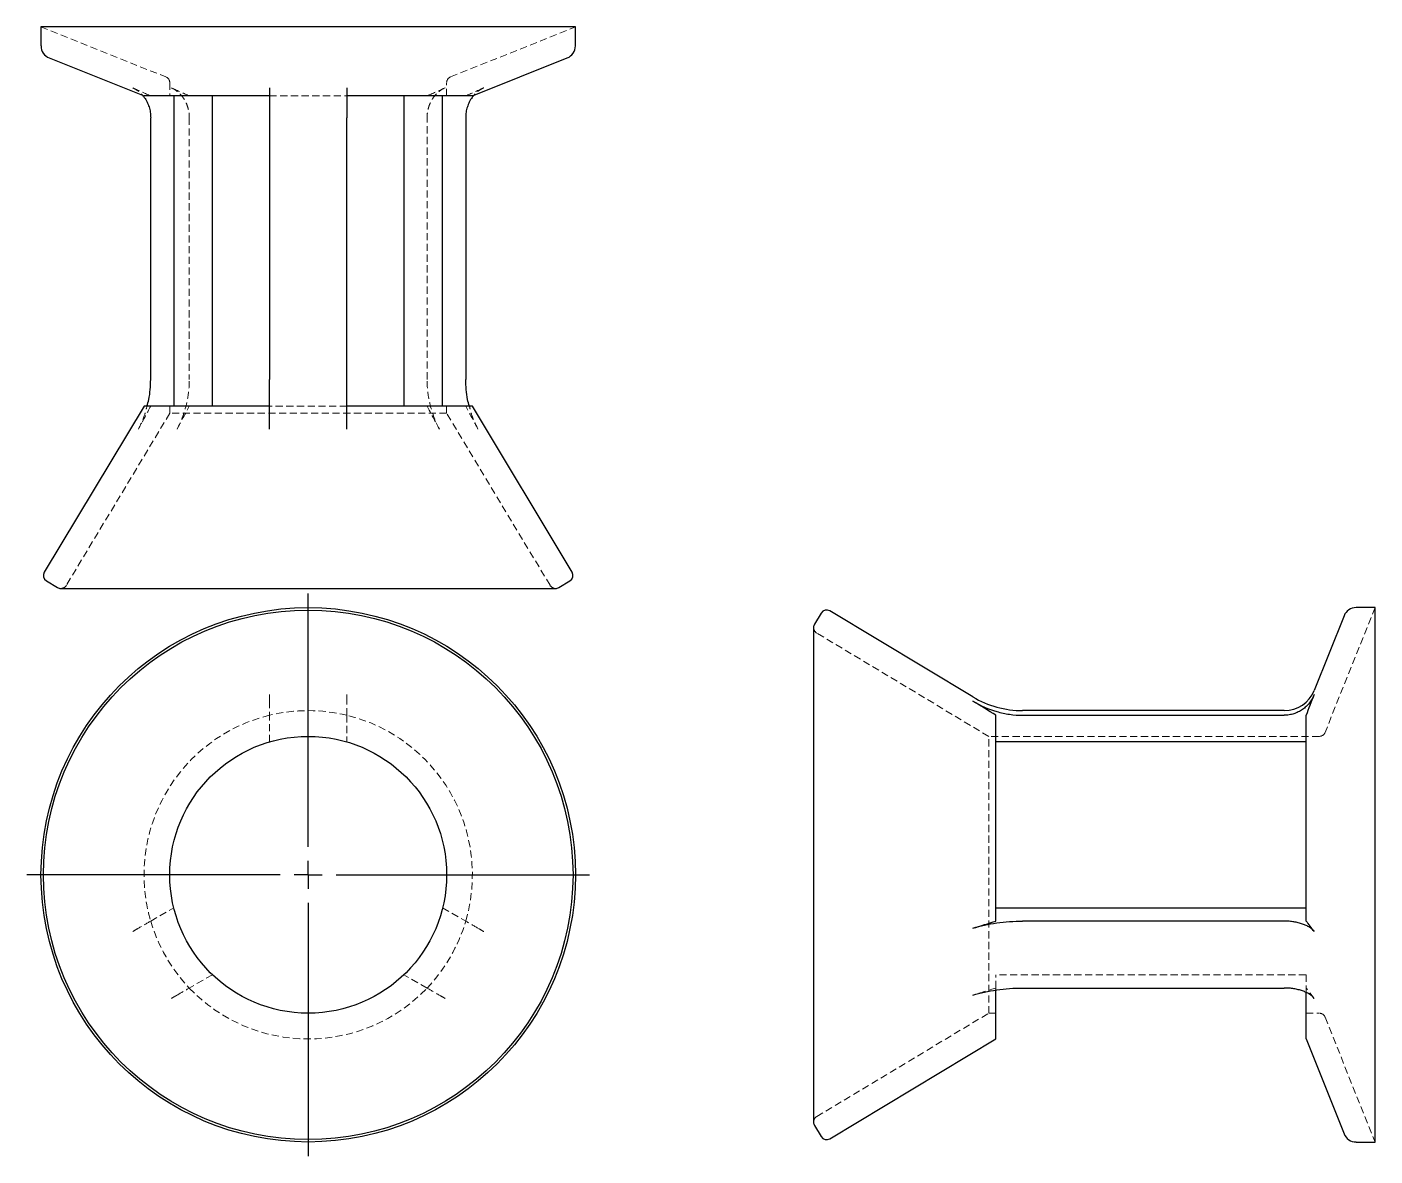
# Model space of a CAD drawing. Header units: millimetres. Extents: x 33 to 273, y 7 to 208.
import ezdxf

# ---------------------------------------------------------------- set-up
doc = ezdxf.new("R2010")
doc.units = ezdxf.units.MM
doc.linetypes.add('HIDDEN', pattern=[1.905, 1.27, -0.635])
doc.layers.add('10', color=7, linetype='Continuous')

# ---------------------------------------------------------------- blocks, each defined once
blk = doc.blocks.new('SW_CENTERMARKSYMBOL_0')
at = {"layer": '10', "color": 0}
for p, q in [((0, 5), (0, 50.09)), ((0, 0), (0, 2.5)), ((-5, 0), (-50.09, 0)), ((0, 0), (-2.5, 0)), ((0, 0), (0, -2.5)), ((0, 0), (2.5, 0)), ((5, 0), (50.09, 0)), ((0, -5), (0, -50.09))]:
    blk.add_line(p, q, dxfattribs=at)

msp = doc.modelspace()

# ---------------------------------------------------------------- linework, layer by layer
at = {"color": 7, "linetype": 'Continuous', "lineweight": 25}
for p, q in [((35.41, 208), (35.41, 204.61)), ((130.59, 208), (35.41, 208)), ((130.59, 204.61), (130.59, 208)), ((36.85, 202.48), (53.76, 195.72)), ((112.24, 195.72), (129.15, 202.48)), ((76.12, 195.72), (53.76, 195.72)), ((59.06, 195.72), (59.06, 140.47)), ((65.94, 140.47), (65.94, 195.72)), ((112.24, 195.72), (89.88, 195.72)), ((100.06, 195.72), (100.06, 140.47)), ((106.94, 140.47), (106.94, 195.72)), ((54.95, 145.24), (54.95, 191.84)), ((76.12, 191.84), (76.12, 145.24)), ((89.88, 145.24), (89.88, 191.84)), ((111.05, 191.84), (111.05, 145.24)), ((53.76, 140.47), (36, 110.92)), ((76.12, 140.47), (53.76, 140.47)), ((112.24, 140.47), (89.88, 140.47)), ((130, 110.92), (112.24, 140.47)), ((36.4, 109.34), (38.36, 108.16)), ((127.64, 108.16), (129.6, 109.34)), ((38.95, 108), (127.05, 108)), ((174.34, 103.6), (173.16, 101.64)), ((201.38, 88.7), (175.92, 104)), ((273, 104.59), (269.61, 104.59)), ((273, 57), (273, 104.59)), ((173, 101.05), (173, 12.95)), ((267.48, 103.15), (262.16, 89.84)), ((205.47, 48.75), (205.47, 85.42)), ((256.84, 86.24), (210.24, 86.24)), ((210.24, 85.42), (256.84, 85.42)), ((260.72, 48.75), (260.72, 85.42)), ((260.72, 80.67), (205.47, 80.67)), ((273, 9.41), (273, 57)), ((205.47, 51.12), (260.72, 51.12)), ((256.84, 48.75), (210.24, 48.75)), ((205.47, 27.76), (205.47, 36.43)), ((210.24, 36.83), (256.84, 36.83)), ((260.72, 27.76), (260.72, 36.01)), ((175.92, 10), (205.47, 27.76)), ((260.72, 27.76), (267.48, 10.85)), ((173.16, 12.36), (174.34, 10.4)), ((269.61, 9.41), (273, 9.41))]:
    msp.add_line(p, q, dxfattribs=at)
at = {"color": 7, "linetype": 'HIDDEN', "lineweight": 18}
for p, q in [((35.41, 208), (57.63, 199.11)), ((108.37, 199.11), (130.59, 208)), ((58.35, 198.05), (58.35, 195.72)), ((107.65, 195.72), (107.65, 198.05)), ((76.11, 195.72), (89.88, 195.72)), ((61.83, 191.84), (61.83, 145.24)), ((104.17, 145.24), (104.17, 191.84)), ((58.35, 140.47), (58.35, 139.2)), ((89.89, 140.47), (76.12, 140.47)), ((107.65, 139.2), (107.65, 140.47)), ((58.35, 139.2), (39.93, 108.56)), ((107.65, 139.2), (58.35, 139.2)), ((126.07, 108.56), (107.65, 139.2)), ((273, 104.59), (264.11, 82.37)), ((204.2, 81.65), (173.56, 100.07)), ((76.12, 80.67), (76.12, 85.42)), ((89.88, 85.42), (89.88, 80.67)), ((204.2, 57), (204.2, 81.65)), ((263.05, 81.65), (204.2, 81.65)), ((204.2, 32.35), (204.2, 57)), ((54.95, 48.75), (59.06, 51.12)), ((106.94, 51.12), (111.05, 48.75)), ((65.94, 39.2), (61.83, 36.83)), ((104.17, 36.83), (100.06, 39.2)), ((260.72, 39.2), (205.47, 39.2)), ((205.47, 36.83), (205.47, 39.2)), ((260.72, 39.2), (260.72, 36.83)), ((205.47, 36.43), (205.47, 36.83)), ((260.72, 36.01), (260.72, 36.83)), ((173.56, 13.93), (204.2, 32.35)), ((204.2, 32.35), (205.47, 32.35)), ((260.72, 32.35), (263.05, 32.35)), ((264.11, 31.63), (273, 9.41))]:
    msp.add_line(p, q, dxfattribs=at)
at = {"color": 7, "linetype": 'Continuous', "lineweight": 25}
for radius in [47.59, 47.16, 24.65]:
    msp.add_circle((83, 57), radius, dxfattribs=at)
for centre, radius, start, end in [((37.71, 204.61), 2.29, 180, 248.1986), ((128.29, 204.61), 2.29, 291.8014, 0), ((36.99, 110.33), 1.15, 149, 239), ((129.01, 110.33), 1.15, 301, 31), ((38.95, 109.15), 1.15, 239, 270), ((127.05, 109.15), 1.15, 270, 301), ((175.33, 103.01), 1.15, 59, 149), ((269.61, 102.29), 2.29, 90, 158.1986), ((174.15, 101.05), 1.15, 149, 180), ((256.84, 91.97), 5.73, 270, 338.1986), ((210.24, 103.44), 17.2, 239, 270), ((174.15, 12.95), 1.15, 180, 211), ((175.33, 10.99), 1.15, 211, 301), ((269.61, 11.71), 2.29, 201.8014, 270)]:
    msp.add_arc(centre, radius, start, end, dxfattribs=at)
at = {"color": 7, "linetype": 'HIDDEN', "lineweight": 18}
for centre, radius, start, end in [((57.2, 198.05), 1.15, 0, 68.1986), ((108.8, 198.05), 1.15, 111.8014, 180), ((38.95, 109.15), 1.15, 270, 329), ((127.05, 109.15), 1.15, 211, 270), ((174.15, 101.05), 1.15, 180, 239), ((83, 57), 29.24, 103.609, 196.391), ((83, 57), 29.24, 103.609, 196.391), ((83, 57), 29.24, 76.391, 103.609), ((83, 57), 29.24, 343.609, 76.391), ((83, 57), 29.24, 343.609, 76.391), ((263.05, 82.8), 1.15, 270, 338.1986), ((83, 57), 29.24, 196.391, 223.609), ((83, 57), 29.24, 316.391, 343.609), ((83, 57), 29.24, 223.609, 316.391), ((83, 57), 29.24, 223.609, 316.391), ((263.05, 31.2), 1.15, 21.8014, 90), ((174.15, 12.95), 1.15, 121, 180)]:
    msp.add_arc(centre, radius, start, end, dxfattribs=at)
for points in [[(51.75, 197.16), (52.93, 196.63), (53.99, 196.15), (54.95, 195.72)], [(61.83, 195.72), (60.87, 196.15), (59.81, 196.63), (58.63, 197.16)], [(107.37, 197.16), (106.19, 196.63), (105.13, 196.15), (104.17, 195.72)], [(111.05, 195.72), (112.01, 196.15), (113.07, 196.63), (114.25, 197.16)], [(54.95, 140.47), (54.25, 139.17), (53.52, 137.81), (52.76, 136.38)], [(59.64, 136.38), (60.4, 137.81), (61.13, 139.17), (61.83, 140.47)], [(104.17, 140.47), (104.87, 139.17), (105.6, 137.81), (106.36, 136.38)], [(113.24, 136.38), (112.48, 137.81), (111.75, 139.17), (111.05, 140.47)], [(76.12, 87.94), (76.12, 87.06), (76.12, 86.22), (76.12, 85.42)], [(89.88, 85.42), (89.88, 86.22), (89.88, 87.06), (89.88, 87.94)], [(54.95, 48.75), (54.25, 48.35), (53.52, 47.93), (52.76, 47.49)], [(113.24, 47.49), (112.48, 47.93), (111.75, 48.35), (111.05, 48.75)], [(59.64, 35.57), (60.4, 36.01), (61.13, 36.43), (61.83, 36.83)], [(104.17, 36.83), (104.87, 36.43), (105.6, 36.01), (106.36, 35.57)], [(205.47, 36.83), (204.17, 36.43), (202.81, 36.01), (201.38, 35.57)], [(262.16, 34.98), (261.63, 35.67), (261.15, 36.28), (260.72, 36.83)]]:
    msp.add_open_spline(points, degree=3, dxfattribs=at)
for points, knots in [([(51.75, 197.16), (52, 197.03), (52.52, 196.76), (53.11, 196.29), (53.4, 195.94), (53.48, 195.83)], [0, 0, 0, 0, 0.402893, 0.817304, 1, 1, 1, 1]), ([(58.63, 197.16), (59.09, 196.95), (59.52, 196.67), (60.11, 196.14), (60.3, 195.94), (60.64, 195.53), (60.8, 195.31), (61.08, 194.84), (61.21, 194.59), (61.43, 194.08), (61.52, 193.81), (61.67, 193.27), (61.73, 192.99), (61.81, 192.42), (61.83, 192.13), (61.83, 191.84)], [0, 0, 0, 0, 0.25, 0.25, 0.375, 0.375, 0.5, 0.5, 0.625, 0.625, 0.75, 0.75, 0.875, 0.875, 1, 1, 1, 1]), ([(107.37, 197.16), (106.91, 196.95), (106.48, 196.67), (105.89, 196.14), (105.7, 195.94), (105.36, 195.53), (105.2, 195.31), (104.92, 194.84), (104.79, 194.59), (104.57, 194.08), (104.48, 193.81), (104.33, 193.27), (104.27, 192.99), (104.19, 192.42), (104.17, 192.13), (104.17, 191.84)], [0, 0, 0, 0, 0.25, 0.25, 0.375, 0.375, 0.5, 0.5, 0.625, 0.625, 0.75, 0.75, 0.875, 0.875, 1, 1, 1, 1]), ([(114.25, 197.16), (114, 197.03), (113.48, 196.76), (112.89, 196.29), (112.6, 195.94), (112.52, 195.83)], [0, 0, 0, 0, 0.402893, 0.817304, 1, 1, 1, 1]), ([(59.64, 136.38), (60.35, 137.72), (60.89, 139.13), (61.45, 141.37), (61.59, 142.14), (61.78, 143.68), (61.83, 144.46), (61.83, 145.24)], [0, 0, 0, 0, 0.5, 0.5, 0.75, 0.75, 1, 1, 1, 1]), ([(106.36, 136.38), (105.65, 137.72), (105.11, 139.13), (104.55, 141.37), (104.41, 142.14), (104.22, 143.68), (104.17, 144.46), (104.17, 145.24)], [0, 0, 0, 0, 0.5, 0.5, 0.75, 0.75, 1, 1, 1, 1]), ([(52.76, 136.38), (53.17, 137.2), (53.82, 138.5), (54.16, 139.94), (54.29, 140.47)], [0, 0, 0, 0, 0.628662, 1, 1, 1, 1]), ([(113.24, 136.38), (112.83, 137.2), (112.18, 138.5), (111.84, 139.94), (111.71, 140.47)], [0, 0, 0, 0, 0.628662, 1, 1, 1, 1]), ([(76.12, 89.12), (76.12, 88.81), (76.12, 88.42), (76.12, 88.09), (76.12, 88.01)], [0, 0, 0, 0, 0.777245, 1, 1, 1, 1]), ([(89.88, 89.12), (89.88, 88.81), (89.88, 88.42), (89.88, 88.09), (89.88, 88.01)], [0, 0, 0, 0, 0.777311, 1, 1, 1, 1]), ([(51.75, 46.9), (52.01, 47.05), (52.35, 47.25), (52.64, 47.42), (52.7, 47.45)], [0, 0, 0, 0, 0.7773107, 1, 1, 1, 1]), ([(114.25, 46.9), (113.99, 47.05), (113.65, 47.25), (113.36, 47.42), (113.3, 47.45)], [0, 0, 0, 0, 0.777245, 1, 1, 1, 1]), ([(58.63, 34.98), (58.89, 35.14), (59.23, 35.33), (59.52, 35.5), (59.58, 35.54)], [0, 0, 0, 0, 0.777245, 1, 1, 1, 1]), ([(107.37, 34.98), (107.11, 35.14), (106.77, 35.33), (106.48, 35.5), (106.42, 35.54)], [0, 0, 0, 0, 0.777311, 1, 1, 1, 1])]:
    msp.add_open_spline(points, degree=3, knots=knots, dxfattribs=at)
at = {"color": 7, "linetype": 'Continuous', "lineweight": 25}
for points, knots in [([(76.12, 197.16), (76.12, 196.95), (76.12, 196.67), (76.12, 196.14), (76.12, 195.94), (76.12, 195.53), (76.12, 195.31), (76.12, 194.84), (76.12, 194.59), (76.12, 194.08), (76.12, 193.81), (76.12, 193.27), (76.12, 192.99), (76.12, 192.42), (76.12, 192.13), (76.12, 191.84)], [0, 0, 0, 0, 0.25, 0.25, 0.375, 0.375, 0.5, 0.5, 0.625, 0.625, 0.75, 0.75, 0.875, 0.875, 1, 1, 1, 1]), ([(89.88, 197.16), (89.88, 196.95), (89.88, 196.67), (89.88, 196.14), (89.88, 195.94), (89.88, 195.53), (89.88, 195.31), (89.88, 194.84), (89.88, 194.59), (89.88, 194.08), (89.88, 193.81), (89.88, 193.27), (89.88, 192.99), (89.88, 192.42), (89.88, 192.13), (89.88, 191.84)], [0, 0, 0, 0, 0.25, 0.25, 0.375, 0.375, 0.5, 0.5, 0.625, 0.625, 0.75, 0.75, 0.875, 0.875, 1, 1, 1, 1]), ([(53.48, 195.83), (53.59, 195.71), (53.91, 195.35), (54.32, 194.65), (54.68, 193.75), (54.91, 192.81), (54.93, 192.16), (54.95, 191.84)], [0, 0, 0, 0, 0.119977, 0.346049, 0.561746, 0.784016, 1, 1, 1, 1]), ([(112.52, 195.83), (112.41, 195.71), (112.09, 195.35), (111.68, 194.65), (111.32, 193.75), (111.09, 192.81), (111.07, 192.16), (111.05, 191.84)], [0, 0, 0, 0, 0.119977, 0.346049, 0.561746, 0.784016, 1, 1, 1, 1]), ([(54.29, 140.47), (54.41, 140.86), (54.69, 141.82), (54.89, 143.43), (54.93, 144.63), (54.95, 145.24)], [0, 0, 0, 0, 0.253437, 0.624531, 1, 1, 1, 1]), ([(76.12, 136.38), (76.12, 137.72), (76.12, 139.13), (76.12, 141.37), (76.12, 142.14), (76.12, 143.68), (76.12, 144.46), (76.12, 145.24)], [0, 0, 0, 0, 0.5, 0.5, 0.75, 0.75, 1, 1, 1, 1]), ([(89.88, 136.38), (89.88, 137.72), (89.88, 139.13), (89.88, 141.37), (89.88, 142.14), (89.88, 143.68), (89.88, 144.46), (89.88, 145.24)], [0, 0, 0, 0, 0.5, 0.5, 0.75, 0.75, 1, 1, 1, 1]), ([(111.71, 140.47), (111.59, 140.86), (111.31, 141.82), (111.11, 143.43), (111.07, 144.63), (111.05, 145.24)], [0, 0, 0, 0, 0.253437, 0.624531, 1, 1, 1, 1]), ([(262.16, 89.12), (261.95, 88.58), (261.67, 88.08), (261.14, 87.4), (260.94, 87.19), (260.53, 86.79), (260.31, 86.61), (259.84, 86.28), (259.59, 86.13), (259.08, 85.88), (258.81, 85.77), (258.27, 85.6), (257.99, 85.53), (257.42, 85.44), (257.13, 85.42), (256.84, 85.42)], [0, 0, 0, 0, 0.25, 0.25, 0.375, 0.375, 0.5, 0.5, 0.625, 0.625, 0.75, 0.75, 0.875, 0.875, 1, 1, 1, 1]), ([(201.38, 87.94), (202.72, 87.12), (204.13, 86.5), (206.37, 85.86), (207.14, 85.69), (208.68, 85.47), (209.46, 85.42), (210.24, 85.42)], [0, 0, 0, 0, 0.5, 0.5, 0.75, 0.75, 1, 1, 1, 1]), ([(201.38, 47.49), (202.72, 47.9), (204.13, 48.21), (206.37, 48.53), (207.14, 48.61), (208.68, 48.72), (209.46, 48.75), (210.24, 48.75)], [0, 0, 0, 0, 0.5, 0.5, 0.75, 0.75, 1, 1, 1, 1]), ([(262.16, 46.9), (261.95, 47.17), (261.67, 47.42), (261.14, 47.76), (260.94, 47.87), (260.53, 48.06), (260.31, 48.15), (259.84, 48.32), (259.59, 48.39), (259.08, 48.52), (258.81, 48.57), (258.27, 48.66), (257.99, 48.69), (257.42, 48.74), (257.13, 48.75), (256.84, 48.75)], [0, 0, 0, 0, 0.25, 0.25, 0.375, 0.375, 0.5, 0.5, 0.625, 0.625, 0.75, 0.75, 0.875, 0.875, 1, 1, 1, 1]), ([(201.38, 35.57), (202.72, 35.98), (204.13, 36.29), (206.37, 36.61), (207.14, 36.7), (208.68, 36.8), (209.46, 36.83), (210.24, 36.83)], [0, 0, 0, 0, 0.5, 0.5, 0.75, 0.75, 1, 1, 1, 1]), ([(262.16, 34.98), (261.95, 35.25), (261.67, 35.5), (261.14, 35.84), (260.94, 35.95), (260.53, 36.15), (260.31, 36.24), (259.84, 36.4), (259.59, 36.47), (259.08, 36.6), (258.81, 36.66), (258.27, 36.74), (257.99, 36.78), (257.42, 36.82), (257.13, 36.83), (256.84, 36.83)], [0, 0, 0, 0, 0.25, 0.25, 0.375, 0.375, 0.5, 0.5, 0.625, 0.625, 0.75, 0.75, 0.875, 0.875, 1, 1, 1, 1])]:
    msp.add_open_spline(points, degree=3, knots=knots, dxfattribs=at)
for points in [[(262.16, 89.12), (261.63, 87.75), (261.15, 86.53), (260.72, 85.42)], [(205.47, 85.42), (204.17, 86.22), (202.81, 87.06), (201.38, 87.94)], [(201.38, 47.49), (202.81, 47.93), (204.17, 48.35), (205.47, 48.75)], [(260.72, 48.75), (261.15, 48.19), (261.63, 47.59), (262.16, 46.9)]]:
    msp.add_open_spline(points, degree=3, dxfattribs=at)

# ---------------------------------------------------------------- block references
at = {"layer": '10'}
msp.add_blockref('SW_CENTERMARKSYMBOL_0', (83, 57), dxfattribs=at)

doc.saveas('drawing.dxf')
